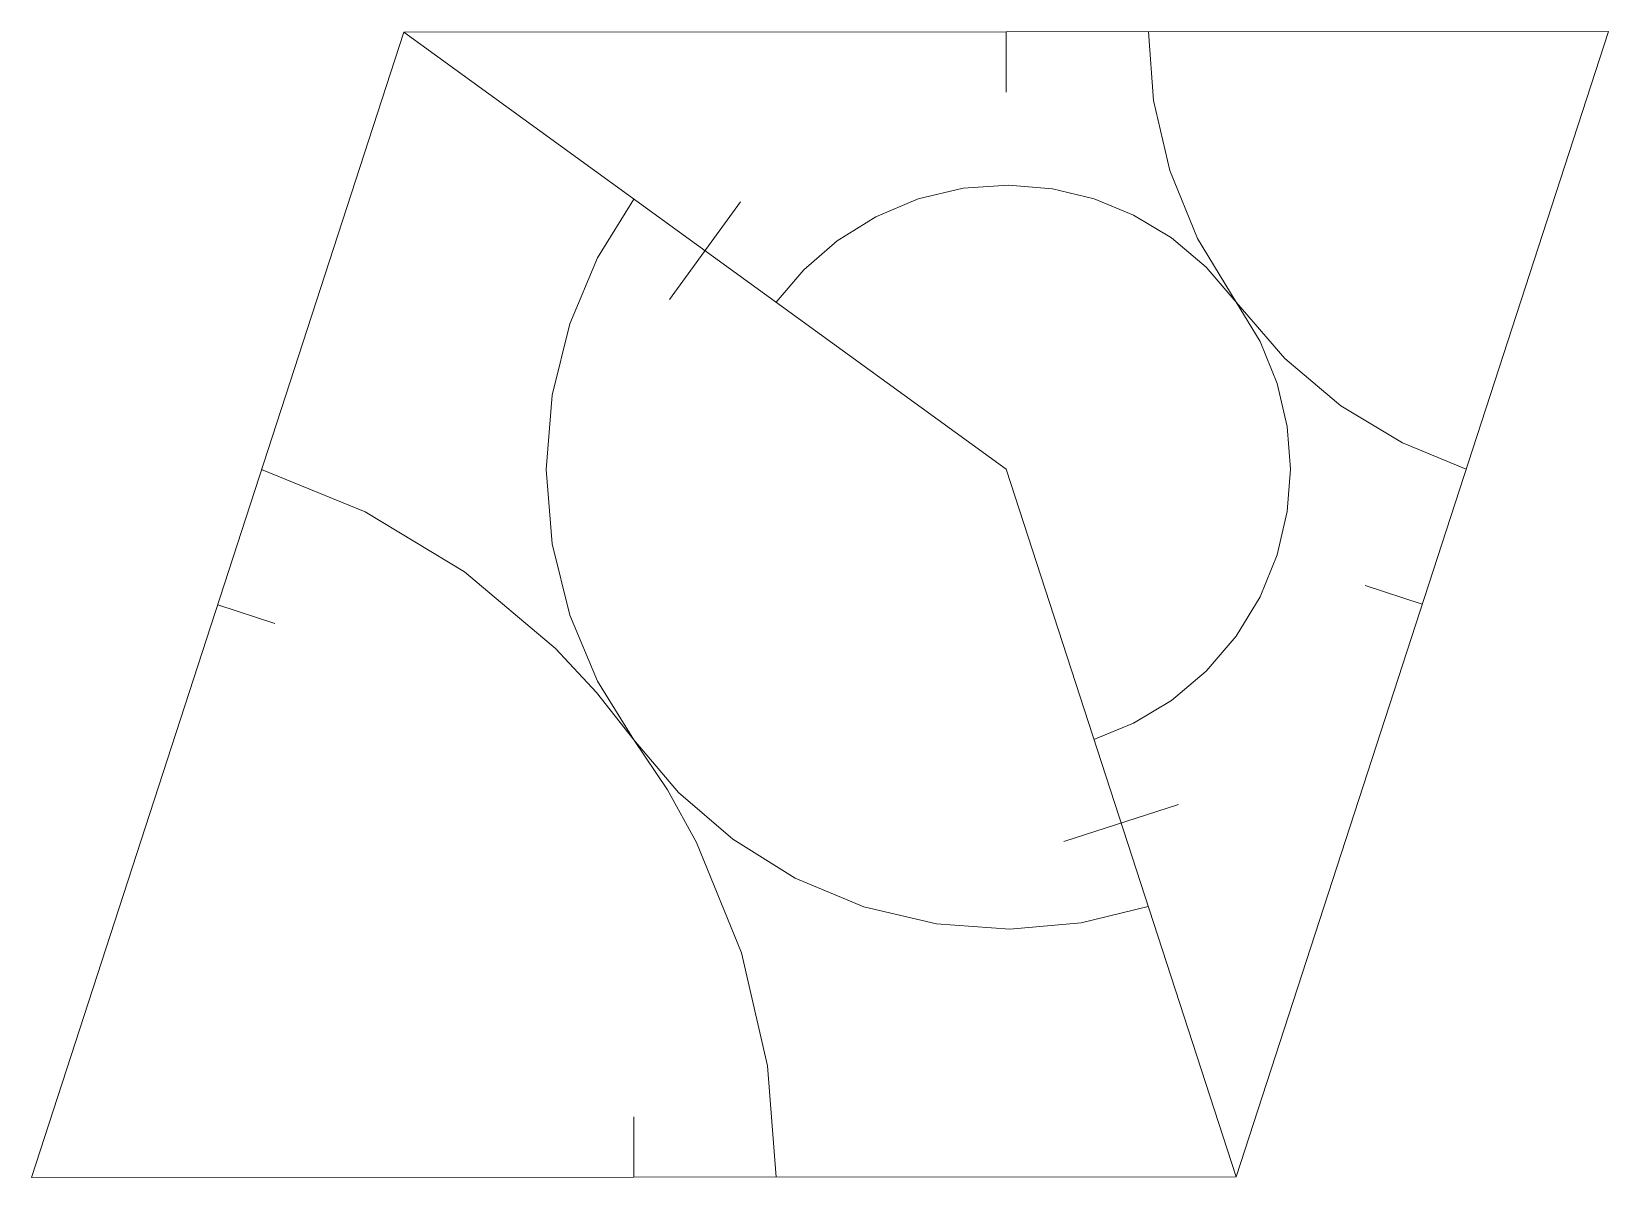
# Model space of a CAD drawing. Extents: x -45.3 to 20.2, y -27.2 to 20.4.
import ezdxf

# ---------------------------------------------------------------- set-up
doc = ezdxf.new("R2010")
doc.units = 0
doc.layers.add('s001-#def-active-grp', color=7, linetype='CONTINUOUS')

msp = doc.modelspace()

# ---------------------------------------------------------------- linework, layer by layer
at = {"layer": 's001-#def-active-grp', "color": 7, "linetype": 'CONTINUOUS', "lineweight": 9, "true_color": 0x000000}
for p, q in [((-4.84, 20.34), (-4.84, 17.841)), ((-15.87, 13.279), (-18.809, 9.235)), ((12.431, -3.412), (10.054, -2.641)), ((-37.563, -3.438), (-35.186, -4.209)), ((-2.445, -13.267), (2.309, -11.721)), ((-20.292, -27.189), (-20.292, -24.691))]:
    msp.add_line(p, q, dxfattribs=at)
for points in [[(-45.289, -27.202), (4.705, -27.176), (20.157, 20.353), (-29.837, 20.327), (-45.289, -27.202)], [(-29.837, 20.327), (-4.841, 2.188), (4.705, -27.176)], [(1.061, 20.343), (1.276, 17.486), (1.949, 14.59), (3.098, 11.765), (4.707, 9.126), (6.721, 6.783), (9.055, 4.818), (11.603, 3.284), (14.255, 2.198)], [(-1.194, 13.408), (-2.915, 13.827), (-4.747, 13.983), (-6.628, 13.847), (-8.488, 13.404), (-10.251, 12.668), (-11.853, 11.672), (-13.243, 10.467), (-14.389, 9.116)], [(-20.29, 13.398), (-21.796, 10.96), (-22.955, 8.221), (-23.687, 5.259), (-23.937, 2.178), (-23.687, -0.902), (-22.955, -3.863), (-21.797, -6.601), (-20.291, -9.038)], [(6.961, 2.194), (6.828, 3.96), (6.412, 5.75), (5.701, 7.496), (4.707, 9.126), (3.462, 10.575), (2.02, 11.789), (0.445, 12.737), (-1.194, 13.408)], [(-14.391, -27.186), (-14.739, -22.564), (-15.828, -17.878), (-17.688, -13.307), (-18.9, -11.123), (-20.291, -9.038), (-21.846, -7.073), (-23.549, -5.245), (-27.325, -2.066), (-31.448, 0.415), (-35.739, 2.172)], [(-1.195, -9.028), (0.444, -8.355), (2.019, -7.406), (3.461, -6.19), (4.706, -4.74), (5.701, -3.108), (6.412, -1.362), (6.828, 0.429), (6.961, 2.194)], [(-20.291, -9.038), (-18.437, -11.222), (-16.189, -13.169), (-13.597, -14.778), (-10.743, -15.966), (-7.735, -16.679), (-4.691, -16.897), (-1.726, -16.64), (1.059, -15.96)]]:
    msp.add_lwpolyline(points, dxfattribs=at)

doc.saveas('drawing.dxf')
